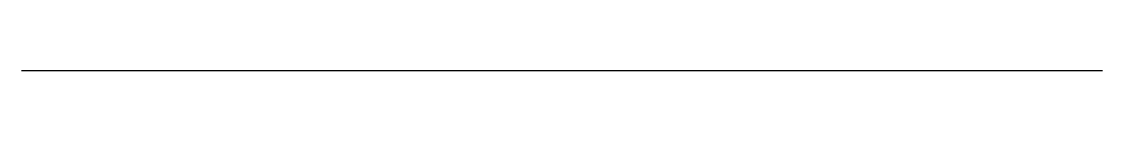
# Model space of a CAD drawing. Extents: x 10 to 50, y 25 to 25.
import ezdxf

# ---------------------------------------------------------------- set-up
doc = ezdxf.new("R2010")
doc.units = 0
doc.layers.get('0').update_dxf_attribs({"linetype": 'CONTINUOUS'})

msp = doc.modelspace()

# ---------------------------------------------------------------- linework, layer by layer
msp.add_line((10, 25), (50, 25))

doc.saveas('drawing.dxf')
